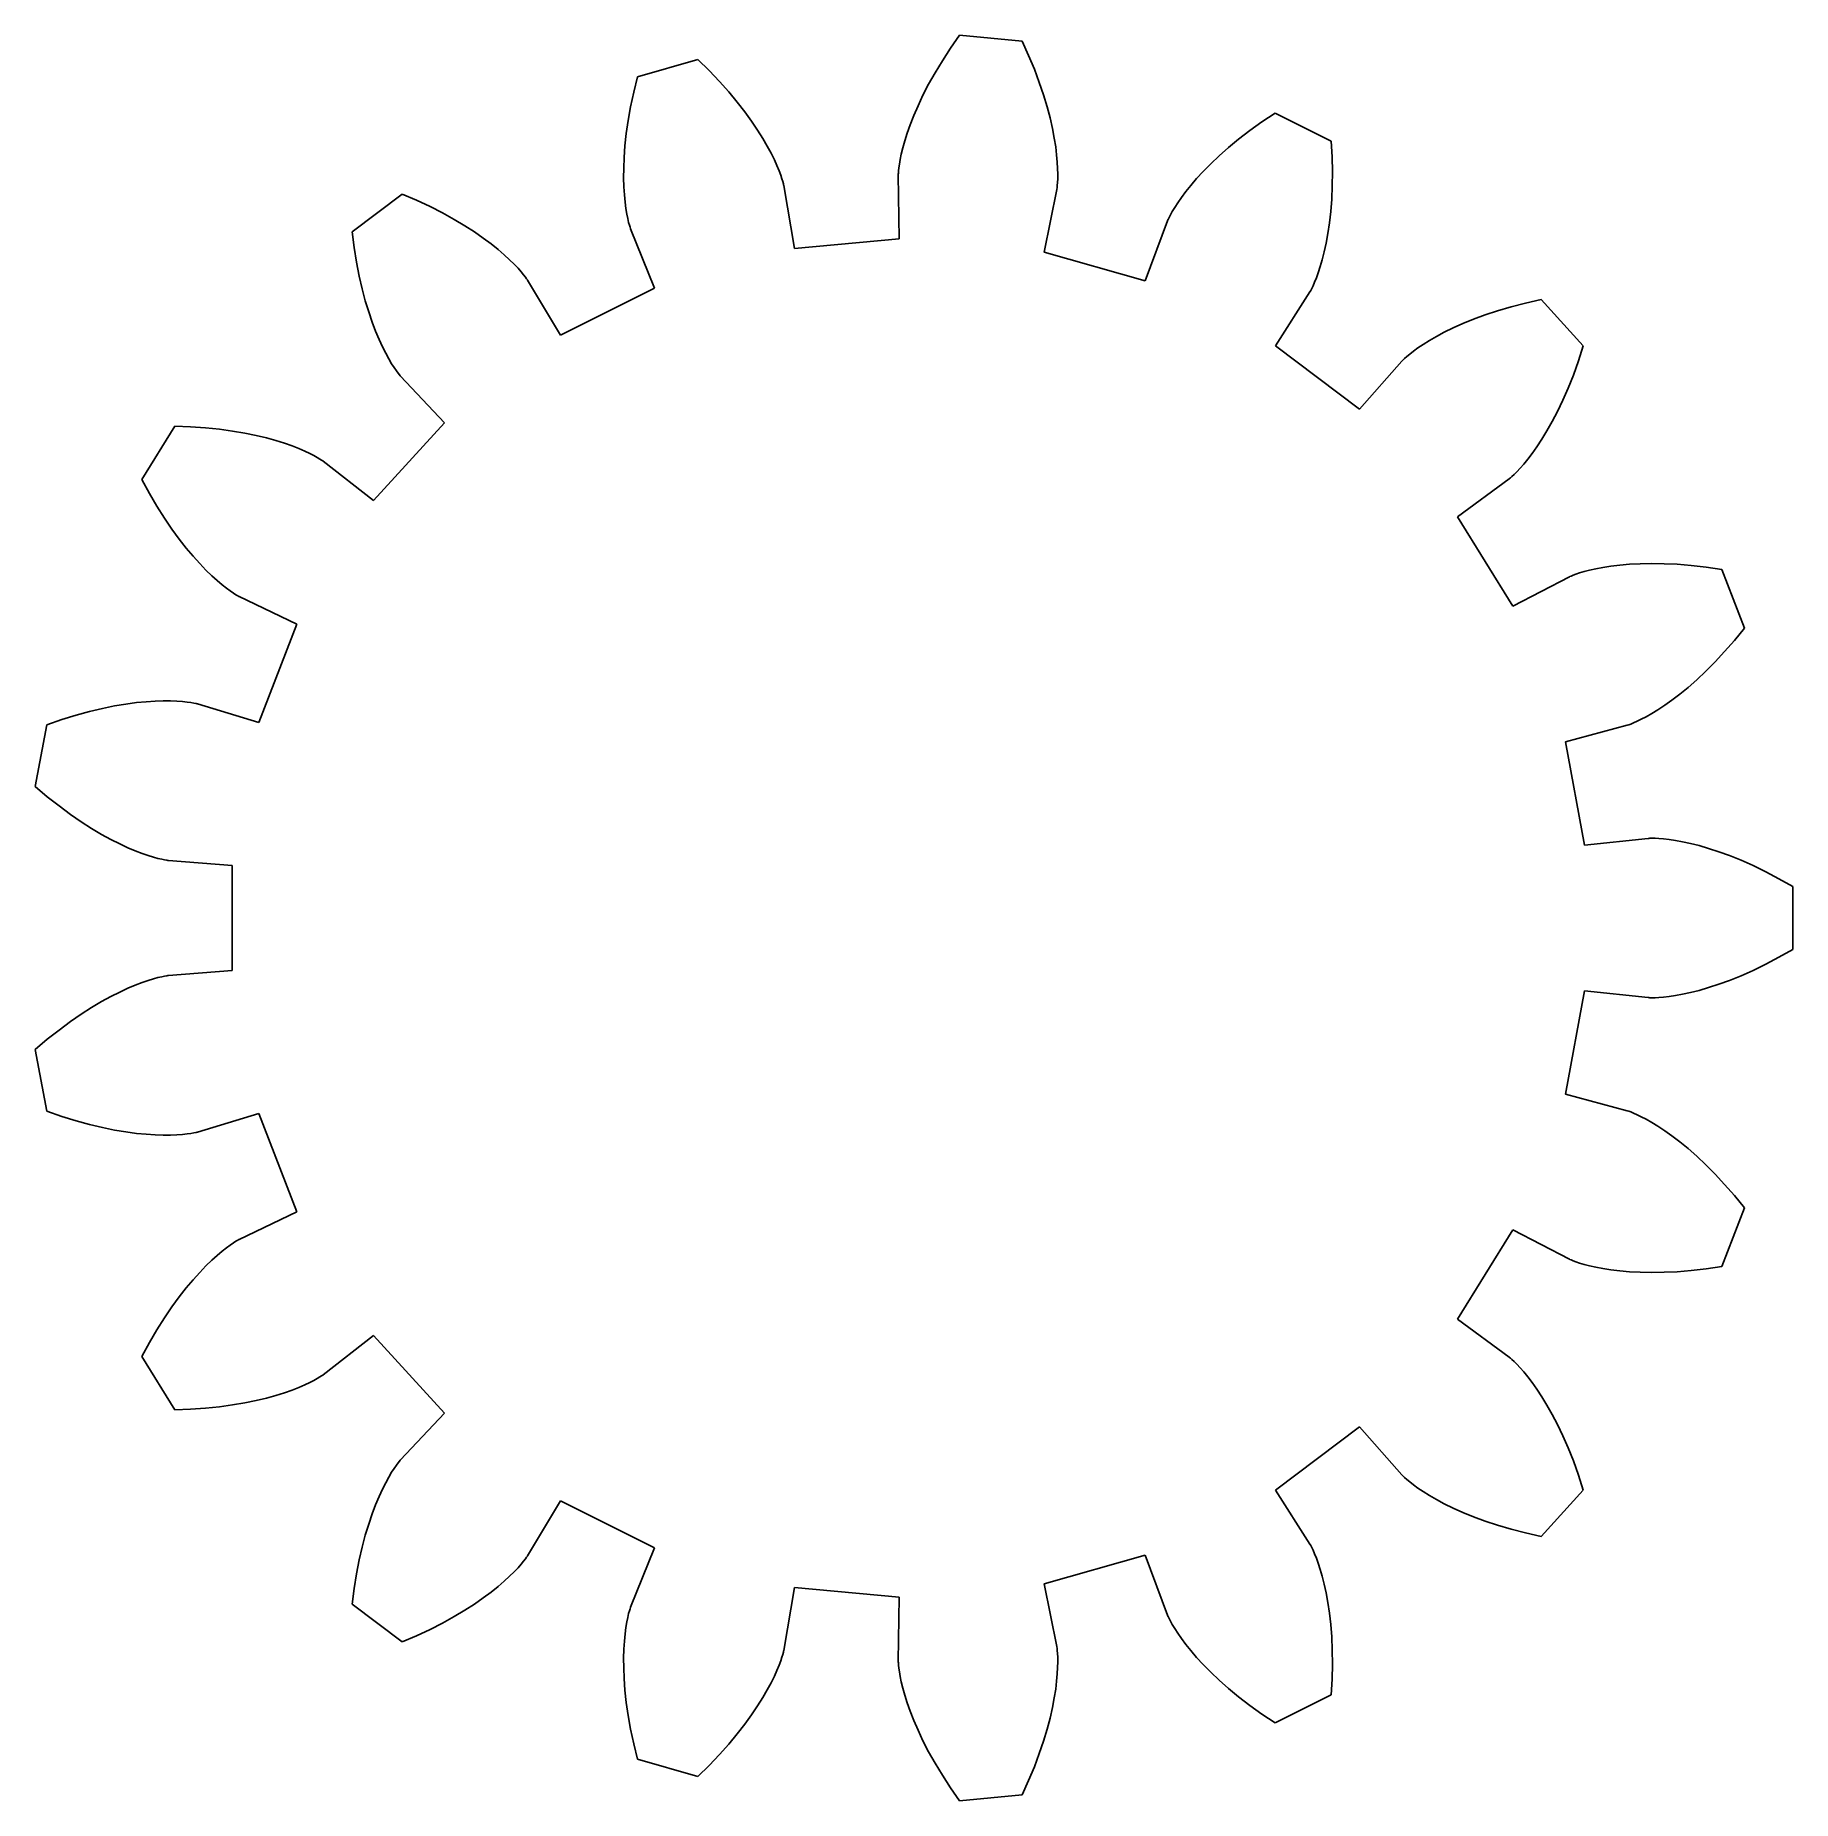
# Model space of a CAD drawing. Extents: x -34.3 to 34.6, y -34.6 to 34.6.
import ezdxf

# ---------------------------------------------------------------- set-up
doc = ezdxf.new("R2010")
doc.units = 0
doc.layers.add('1', color=7, linetype='CONTINUOUS')

msp = doc.modelspace()

# ---------------------------------------------------------------- linework, layer by layer
at = {"layer": '1', "color": 1}
for p, q in [((1.615, 34.084), (1.971, 34.591)), ((1.971, 34.591), (4.419, 34.364)), ((1.295, 33.594), (1.615, 34.084)), ((4.419, 34.364), (4.675, 33.801)), ((-10.658, 32.967), (-8.294, 33.64)), ((-8.294, 33.64), (-7.851, 33.207)), ((1.009, 33.122), (1.295, 33.594)), ((4.675, 33.801), (4.9, 33.26)), ((4.9, 33.26), (5.094, 32.743)), ((-10.806, 32.366), (-10.658, 32.967)), ((-7.851, 33.207), (-7.446, 32.784)), ((-7.446, 32.784), (-7.078, 32.373)), ((0.534, 32.239), (0.756, 32.67)), ((0.756, 32.67), (1.009, 33.122)), ((5.094, 32.743), (5.26, 32.252)), ((-10.928, 31.794), (-10.806, 32.366)), ((-7.078, 32.373), (-6.746, 31.974)), ((-6.746, 31.974), (-6.448, 31.592)), ((0.174, 31.447), (0.34, 31.83)), ((0.34, 31.83), (0.534, 32.239)), ((5.26, 32.252), (5.399, 31.788)), ((-11.097, 30.737), (-11.024, 31.25)), ((-11.024, 31.25), (-10.928, 31.794)), ((-6.448, 31.592), (-6.183, 31.226)), ((-6.183, 31.226), (-5.949, 30.879)), ((0.033, 31.089), (0.174, 31.447)), ((5.399, 31.788), (5.515, 31.351)), ((5.515, 31.351), (5.608, 30.943)), ((13.344, 30.858), (13.819, 31.199)), ((13.819, 31.199), (14.334, 31.543)), ((14.334, 31.543), (16.534, 30.447)), ((-11.148, 30.254), (-11.097, 30.737)), ((-5.949, 30.879), (-5.745, 30.553)), ((-5.745, 30.553), (-5.568, 30.25)), ((-0.258, 30.181), (-0.181, 30.455)), ((-0.181, 30.455), (-0.085, 30.758)), ((-0.085, 30.758), (0.033, 31.089)), ((5.608, 30.943), (5.68, 30.565)), ((5.68, 30.565), (5.735, 30.218)), ((12.507, 30.19), (12.906, 30.521)), ((12.906, 30.521), (13.344, 30.858)), ((16.534, 30.447), (16.57, 29.83)), ((-11.198, 29.386), (-11.181, 29.804)), ((-11.181, 29.804), (-11.148, 30.254)), ((-5.568, 30.25), (-5.418, 29.969)), ((-5.418, 29.969), (-5.292, 29.714)), ((-0.362, 29.724), (-0.317, 29.937)), ((-0.317, 29.937), (-0.258, 30.181)), ((5.735, 30.218), (5.774, 29.903)), ((5.774, 29.903), (5.799, 29.62)), ((11.816, 29.558), (12.143, 29.869)), ((12.143, 29.869), (12.507, 30.19)), ((16.57, 29.83), (16.584, 29.244)), ((-11.2, 29.001), (-11.198, 29.386)), ((-5.292, 29.714), (-5.189, 29.486)), ((-5.189, 29.486), (-5.106, 29.285)), ((-5.106, 29.285), (-5.042, 29.112)), ((-5.042, 29.112), (-4.994, 28.97)), ((-0.434, 29.144), (-0.432, 29.194)), ((-0.434, 29.127), (-0.434, 29.144)), ((-0.397, 26.621), (-0.434, 29.127)), ((-0.432, 29.194), (-0.426, 29.278)), ((-0.426, 29.278), (-0.414, 29.394)), ((-0.414, 29.394), (-0.393, 29.543)), ((-0.393, 29.543), (-0.362, 29.724)), ((5.799, 29.62), (5.813, 29.369)), ((5.813, 29.369), (5.817, 29.152)), ((5.817, 29.152), (5.815, 28.968)), ((11.261, 28.978), (11.522, 29.26)), ((11.522, 29.26), (11.816, 29.558)), ((16.584, 29.244), (16.578, 28.692)), ((-21.847, 26.891), (-19.886, 28.372)), ((-19.886, 28.372), (-19.317, 28.129)), ((-11.19, 28.65), (-11.2, 29.001)), ((-11.17, 28.333), (-11.19, 28.65)), ((-4.994, 28.97), (-4.961, 28.857)), ((-4.961, 28.857), (-4.94, 28.776)), ((-4.94, 28.776), (-4.929, 28.727)), ((-4.929, 28.727), (-4.925, 28.711)), ((-4.925, 28.711), (-4.501, 26.24)), ((5.779, 28.552), (5.282, 26.094)), ((5.782, 28.568), (5.779, 28.552)), ((5.789, 28.618), (5.782, 28.568)), ((5.799, 28.701), (5.789, 28.618)), ((5.808, 28.817), (5.799, 28.701)), ((5.815, 28.968), (5.808, 28.817)), ((10.662, 28.236), (10.833, 28.464)), ((10.833, 28.464), (11.032, 28.711)), ((11.032, 28.711), (11.261, 28.978)), ((16.578, 28.692), (16.555, 28.174)), ((-19.317, 28.129), (-18.786, 27.88)), ((-18.786, 27.88), (-18.295, 27.629)), ((-11.143, 28.05), (-11.17, 28.333)), ((-11.11, 27.801), (-11.143, 28.05)), ((-11.075, 27.586), (-11.11, 27.801)), ((10.232, 27.559), (10.306, 27.69)), ((10.306, 27.69), (10.4, 27.848)), ((10.4, 27.848), (10.519, 28.03)), ((10.519, 28.03), (10.662, 28.236)), ((16.518, 27.691), (16.468, 27.242)), ((16.555, 28.174), (16.518, 27.691)), ((-18.295, 27.629), (-17.841, 27.378)), ((-17.841, 27.378), (-17.425, 27.129)), ((-17.425, 27.129), (-17.046, 26.884)), ((-11.039, 27.406), (-11.075, 27.586)), ((-11.004, 27.26), (-11.039, 27.406)), ((-10.974, 27.147), (-11.004, 27.26)), ((-10.949, 27.067), (-10.974, 27.147)), ((-10.933, 27.019), (-10.949, 27.067)), ((-10.927, 27.004), (-10.933, 27.019)), ((-9.986, 24.68), (-10.927, 27.004)), ((9.246, 24.966), (10.117, 27.317)), ((10.117, 27.317), (10.123, 27.333)), ((10.123, 27.333), (10.143, 27.379)), ((10.143, 27.379), (10.179, 27.454)), ((10.179, 27.454), (10.232, 27.559)), ((16.468, 27.242), (16.407, 26.828)), ((-21.769, 26.277), (-21.847, 26.891)), ((-17.046, 26.884), (-16.702, 26.645)), ((-16.702, 26.645), (-16.394, 26.415)), ((-16.394, 26.415), (-16.12, 26.195)), ((-4.501, 26.24), (-0.397, 26.621)), ((16.338, 26.449), (16.264, 26.106)), ((16.407, 26.828), (16.338, 26.449)), ((-21.675, 25.699), (-21.769, 26.277)), ((-21.568, 25.158), (-21.675, 25.699)), ((-16.12, 26.195), (-15.879, 25.988)), ((-15.879, 25.988), (-15.669, 25.796)), ((-15.669, 25.796), (-15.49, 25.62)), ((-15.49, 25.62), (-15.34, 25.463)), ((5.282, 26.094), (9.246, 24.966)), ((16.186, 25.798), (16.107, 25.525)), ((16.264, 26.106), (16.186, 25.798)), ((-21.451, 24.652), (-21.568, 25.158)), ((-15.34, 25.463), (-15.218, 25.325)), ((-15.218, 25.325), (-15.122, 25.209)), ((-15.122, 25.209), (-15.05, 25.117)), ((-15.05, 25.117), (-15.001, 25.049)), ((-15.001, 25.049), (-14.973, 25.007)), ((-14.973, 25.007), (-14.964, 24.993)), ((-14.964, 24.993), (-13.677, 22.842)), ((15.887, 24.911), (15.826, 24.773)), ((15.955, 25.082), (15.887, 24.911)), ((16.03, 25.286), (15.955, 25.082)), ((16.107, 25.525), (16.03, 25.286)), ((-21.325, 24.184), (-21.451, 24.652)), ((-13.677, 22.842), (-9.986, 24.68)), ((15.703, 24.536), (14.351, 22.424)), ((15.711, 24.55), (15.703, 24.536)), ((15.736, 24.594), (15.711, 24.55)), ((15.775, 24.668), (15.736, 24.594)), ((15.826, 24.773), (15.775, 24.668)), ((24.156, 24.1), (24.76, 24.235)), ((24.76, 24.235), (26.416, 22.419)), ((-21.193, 23.752), (-21.325, 24.184)), ((-21.057, 23.356), (-21.193, 23.752)), ((22.113, 23.465), (22.568, 23.634)), ((22.568, 23.634), (23.06, 23.797)), ((23.06, 23.797), (23.59, 23.954)), ((23.59, 23.954), (24.156, 24.1)), ((-20.92, 22.997), (-21.057, 23.356)), ((-20.784, 22.673), (-20.92, 22.997)), ((20.659, 22.787), (20.969, 22.953)), ((20.969, 22.953), (21.314, 23.122)), ((21.314, 23.122), (21.695, 23.294)), ((21.695, 23.294), (22.113, 23.465)), ((-20.651, 22.384), (-20.784, 22.673)), ((-20.523, 22.13), (-20.651, 22.384)), ((14.351, 22.424), (17.641, 19.94)), ((19.612, 22.098), (19.758, 22.21)), ((19.758, 22.21), (19.934, 22.338)), ((19.934, 22.338), (20.142, 22.478)), ((20.142, 22.478), (20.384, 22.628)), ((20.384, 22.628), (20.659, 22.787)), ((26.416, 22.419), (26.226, 21.83)), ((-20.403, 21.91), (-20.523, 22.13)), ((-20.293, 21.723), (-20.403, 21.91)), ((-20.194, 21.568), (-20.293, 21.723)), ((-20.109, 21.444), (-20.194, 21.568)), ((17.641, 19.94), (19.302, 21.818)), ((19.302, 21.818), (19.313, 21.83)), ((19.313, 21.83), (19.349, 21.866)), ((19.349, 21.866), (19.409, 21.923)), ((19.409, 21.923), (19.497, 22.001)), ((19.497, 22.001), (19.612, 22.098)), ((26.226, 21.83), (26.028, 21.279)), ((-20.039, 21.349), (-20.109, 21.444)), ((-19.987, 21.284), (-20.039, 21.349)), ((-19.955, 21.245), (-19.987, 21.284)), ((-19.944, 21.233), (-19.955, 21.245)), ((-18.227, 19.406), (-19.944, 21.233)), ((25.824, 20.766), (25.615, 20.291)), ((26.028, 21.279), (25.824, 20.766)), ((25.615, 20.291), (25.405, 19.854)), ((-21.005, 16.359), (-18.227, 19.406)), ((25.196, 19.453), (24.99, 19.09)), ((25.405, 19.854), (25.196, 19.453)), ((-30.086, 17.183), (-28.792, 19.273)), ((-28.792, 19.273), (-28.173, 19.251)), ((-28.173, 19.251), (-27.589, 19.211)), ((-27.589, 19.211), (-27.04, 19.155)), ((-27.04, 19.155), (-26.527, 19.084)), ((-26.527, 19.084), (-26.048, 19.002)), ((-26.048, 19.002), (-25.606, 18.911)), ((-25.606, 18.911), (-25.2, 18.812)), ((-25.2, 18.812), (-24.829, 18.709)), ((-24.829, 18.709), (-24.494, 18.603)), ((24.79, 18.761), (24.596, 18.468)), ((24.99, 19.09), (24.79, 18.761)), ((-24.494, 18.603), (-24.194, 18.498)), ((-24.194, 18.498), (-23.93, 18.394)), ((-23.93, 18.394), (-23.699, 18.294)), ((-23.699, 18.294), (-23.503, 18.202)), ((-23.503, 18.202), (-23.339, 18.118)), ((-23.339, 18.118), (-23.207, 18.044)), ((-23.207, 18.044), (-23.107, 17.984)), ((24.412, 18.209), (24.24, 17.982)), ((24.596, 18.468), (24.412, 18.209)), ((-23.107, 17.984), (-23.037, 17.938)), ((-23.037, 17.938), (-22.996, 17.91)), ((-22.996, 17.91), (-22.982, 17.9)), ((-22.982, 17.9), (-21.005, 16.359)), ((23.621, 17.304), (23.558, 17.249)), ((23.706, 17.383), (23.621, 17.304)), ((23.813, 17.49), (23.706, 17.383)), ((23.939, 17.624), (23.813, 17.49)), ((24.082, 17.788), (23.939, 17.624)), ((24.24, 17.982), (24.082, 17.788)), ((-29.791, 16.639), (-30.086, 17.183)), ((-29.495, 16.134), (-29.791, 16.639)), ((23.506, 17.207), (21.483, 15.726)), ((23.519, 17.217), (23.506, 17.207)), ((23.558, 17.249), (23.519, 17.217)), ((-29.2, 15.667), (-29.495, 16.134)), ((-28.908, 15.239), (-29.2, 15.667)), ((-28.621, 14.848), (-28.908, 15.239)), ((21.483, 15.726), (23.653, 12.221)), ((-28.342, 14.492), (-28.621, 14.848)), ((-28.073, 14.173), (-28.342, 14.492)), ((-27.815, 13.887), (-28.073, 14.173)), ((-27.571, 13.634), (-27.815, 13.887)), ((27.844, 13.828), (28.227, 13.862)), ((28.227, 13.862), (28.645, 13.884)), ((28.645, 13.884), (29.097, 13.892)), ((29.097, 13.892), (29.582, 13.885)), ((29.582, 13.885), (30.1, 13.86)), ((30.1, 13.86), (30.65, 13.815)), ((-27.343, 13.413), (-27.571, 13.634)), ((-27.132, 13.222), (-27.343, 13.413)), ((-26.94, 13.06), (-27.132, 13.222)), ((23.653, 12.221), (25.88, 13.372)), ((25.88, 13.372), (25.895, 13.379)), ((25.895, 13.379), (25.941, 13.4)), ((25.941, 13.4), (26.018, 13.432)), ((26.018, 13.432), (26.128, 13.473)), ((26.128, 13.473), (26.271, 13.521)), ((26.271, 13.521), (26.447, 13.573)), ((26.447, 13.573), (26.657, 13.628)), ((26.657, 13.628), (26.902, 13.684)), ((26.902, 13.684), (27.181, 13.737)), ((27.181, 13.737), (27.495, 13.786)), ((27.495, 13.786), (27.844, 13.828)), ((30.65, 13.815), (31.231, 13.747)), ((31.231, 13.747), (31.843, 13.654)), ((31.843, 13.654), (32.731, 11.362)), ((-26.769, 12.925), (-26.94, 13.06)), ((-26.621, 12.816), (-26.769, 12.925)), ((-26.497, 12.731), (-26.621, 12.816)), ((-26.398, 12.669), (-26.497, 12.731)), ((-26.326, 12.626), (-26.398, 12.669)), ((-26.282, 12.602), (-26.326, 12.626)), ((-26.267, 12.594), (-26.282, 12.602)), ((-24.007, 11.511), (-26.267, 12.594)), ((-25.496, 7.667), (-24.007, 11.511)), ((32.731, 11.362), (32.341, 10.881)), ((31.957, 10.439), (31.581, 10.035)), ((32.341, 10.881), (31.957, 10.439)), ((31.581, 10.035), (31.215, 9.668)), ((30.522, 9.038), (30.199, 8.773)), ((30.862, 9.336), (30.522, 9.038)), ((31.215, 9.668), (30.862, 9.336)), ((-31.629, 8.213), (-31.154, 8.309)), ((-31.154, 8.309), (-30.708, 8.384)), ((-30.708, 8.384), (-30.294, 8.439)), ((-30.294, 8.439), (-29.911, 8.476)), ((-29.911, 8.476), (-29.56, 8.499)), ((-29.56, 8.499), (-29.243, 8.508)), ((-29.243, 8.508), (-28.958, 8.507)), ((-28.958, 8.507), (-28.708, 8.498)), ((-28.708, 8.498), (-28.491, 8.482)), ((-28.491, 8.482), (-28.308, 8.463)), ((-28.308, 8.463), (-28.159, 8.442)), ((-28.159, 8.442), (-28.043, 8.422)), ((-28.043, 8.422), (-27.961, 8.405)), ((-27.961, 8.405), (-27.913, 8.393)), ((-27.913, 8.393), (-27.897, 8.389)), ((-27.897, 8.389), (-25.496, 7.667)), ((29.607, 8.336), (29.342, 8.16)), ((29.893, 8.539), (29.607, 8.336)), ((30.199, 8.773), (29.893, 8.539)), ((-33.81, 7.57), (-33.225, 7.774)), ((-33.225, 7.774), (-32.666, 7.948)), ((-32.666, 7.948), (-32.134, 8.093)), ((-32.134, 8.093), (-31.629, 8.213)), ((28.385, 7.646), (28.277, 7.602)), ((28.523, 7.707), (28.385, 7.646)), ((28.689, 7.787), (28.523, 7.707)), ((28.881, 7.888), (28.689, 7.787)), ((29.099, 8.012), (28.881, 7.888)), ((29.342, 8.16), (29.099, 8.012)), ((-34.261, 5.154), (-33.81, 7.57)), ((28.134, 7.553), (25.713, 6.903)), ((28.15, 7.558), (28.134, 7.553)), ((28.198, 7.574), (28.15, 7.558)), ((28.277, 7.602), (28.198, 7.574)), ((25.713, 6.903), (26.47, 2.851)), ((-33.79, 4.753), (-34.261, 5.154)), ((-33.331, 4.39), (-33.79, 4.753)), ((-32.888, 4.061), (-33.331, 4.39)), ((-32.46, 3.767), (-32.888, 4.061)), ((-32.052, 3.506), (-32.46, 3.767)), ((-31.663, 3.275), (-32.052, 3.506)), ((-31.297, 3.074), (-31.663, 3.275)), ((-30.953, 2.901), (-31.297, 3.074)), ((-30.634, 2.754), (-30.953, 2.901)), ((26.47, 2.851), (28.963, 3.12)), ((28.963, 3.12), (28.98, 3.121)), ((28.98, 3.121), (29.03, 3.124)), ((29.03, 3.124), (29.113, 3.126)), ((29.113, 3.126), (29.23, 3.124)), ((29.23, 3.124), (29.381, 3.117)), ((29.381, 3.117), (29.564, 3.103)), ((29.564, 3.103), (29.78, 3.078)), ((29.78, 3.078), (30.028, 3.041)), ((30.028, 3.041), (30.308, 2.99)), ((30.308, 2.99), (30.619, 2.922)), ((30.619, 2.922), (30.959, 2.836)), ((30.959, 2.836), (31.329, 2.729)), ((-30.342, 2.63), (-30.634, 2.754)), ((-30.076, 2.528), (-30.342, 2.63)), ((-29.839, 2.446), (-30.076, 2.528)), ((-29.631, 2.382), (-29.839, 2.446)), ((-29.453, 2.334), (-29.631, 2.382)), ((-29.307, 2.3), (-29.453, 2.334)), ((-29.192, 2.277), (-29.307, 2.3)), ((-29.109, 2.263), (-29.192, 2.277)), ((-29.06, 2.257), (-29.109, 2.263)), ((-29.043, 2.255), (-29.06, 2.257)), ((-26.544, 2.061), (-29.043, 2.255)), ((31.329, 2.729), (31.726, 2.598)), ((31.726, 2.598), (32.15, 2.443)), ((32.15, 2.443), (32.6, 2.262)), ((32.6, 2.262), (33.074, 2.051)), ((-26.544, -2.061), (-26.544, 2.061)), ((33.074, 2.051), (33.57, 1.81)), ((33.57, 1.81), (34.088, 1.536)), ((34.088, 1.536), (34.625, 1.229)), ((34.625, 1.229), (34.625, -1.229)), ((34.625, -1.229), (34.088, -1.536)), ((-29.043, -2.255), (-26.544, -2.061)), ((33.074, -2.051), (32.6, -2.262)), ((33.57, -1.81), (33.074, -2.051)), ((34.088, -1.536), (33.57, -1.81)), ((-30.953, -2.901), (-30.634, -2.754)), ((-30.634, -2.754), (-30.342, -2.63)), ((-30.342, -2.63), (-30.076, -2.528)), ((-30.076, -2.528), (-29.839, -2.446)), ((-29.839, -2.446), (-29.631, -2.382)), ((-29.631, -2.382), (-29.453, -2.334)), ((-29.453, -2.334), (-29.307, -2.3)), ((-29.307, -2.3), (-29.192, -2.277)), ((-29.192, -2.277), (-29.109, -2.263)), ((-29.109, -2.263), (-29.06, -2.257)), ((-29.06, -2.257), (-29.043, -2.255)), ((31.329, -2.729), (30.959, -2.836)), ((31.726, -2.598), (31.329, -2.729)), ((32.15, -2.443), (31.726, -2.598)), ((32.6, -2.262), (32.15, -2.443)), ((-32.052, -3.506), (-31.663, -3.275)), ((-31.663, -3.275), (-31.297, -3.074)), ((-31.297, -3.074), (-30.953, -2.901)), ((26.47, -2.851), (25.713, -6.903)), ((28.963, -3.12), (26.47, -2.851)), ((28.98, -3.121), (28.963, -3.12)), ((29.03, -3.124), (28.98, -3.121)), ((29.113, -3.126), (29.03, -3.124)), ((29.23, -3.124), (29.113, -3.126)), ((29.381, -3.117), (29.23, -3.124)), ((29.564, -3.103), (29.381, -3.117)), ((29.78, -3.078), (29.564, -3.103)), ((30.028, -3.041), (29.78, -3.078)), ((30.308, -2.99), (30.028, -3.041)), ((30.619, -2.922), (30.308, -2.99)), ((30.959, -2.836), (30.619, -2.922)), ((-33.331, -4.39), (-32.888, -4.061)), ((-32.888, -4.061), (-32.46, -3.767)), ((-32.46, -3.767), (-32.052, -3.506)), ((-34.261, -5.154), (-33.79, -4.753)), ((-33.79, -4.753), (-33.331, -4.39)), ((-33.81, -7.57), (-34.261, -5.154)), ((25.713, -6.903), (28.134, -7.553)), ((-33.225, -7.774), (-33.81, -7.57)), ((28.134, -7.553), (28.15, -7.558)), ((28.15, -7.558), (28.198, -7.574)), ((28.198, -7.574), (28.277, -7.602)), ((28.277, -7.602), (28.385, -7.646)), ((-32.666, -7.948), (-33.225, -7.774)), ((-32.134, -8.093), (-32.666, -7.948)), ((-31.629, -8.213), (-32.134, -8.093)), ((-31.154, -8.309), (-31.629, -8.213)), ((-25.496, -7.667), (-27.897, -8.389)), ((-24.007, -11.511), (-25.496, -7.667)), ((28.385, -7.646), (28.523, -7.707)), ((28.523, -7.707), (28.689, -7.787)), ((28.689, -7.787), (28.881, -7.888)), ((28.881, -7.888), (29.099, -8.012)), ((29.099, -8.012), (29.342, -8.16)), ((29.342, -8.16), (29.607, -8.336)), ((-30.708, -8.384), (-31.154, -8.309)), ((-30.294, -8.439), (-30.708, -8.384)), ((-29.911, -8.476), (-30.294, -8.439)), ((-29.56, -8.499), (-29.911, -8.476)), ((-29.243, -8.508), (-29.56, -8.499)), ((-28.958, -8.507), (-29.243, -8.508)), ((-28.708, -8.498), (-28.958, -8.507)), ((-28.491, -8.482), (-28.708, -8.498)), ((-28.308, -8.463), (-28.491, -8.482)), ((-28.159, -8.442), (-28.308, -8.463)), ((-28.043, -8.422), (-28.159, -8.442)), ((-27.961, -8.405), (-28.043, -8.422)), ((-27.913, -8.393), (-27.961, -8.405)), ((-27.897, -8.389), (-27.913, -8.393)), ((29.607, -8.336), (29.893, -8.539)), ((29.893, -8.539), (30.199, -8.773)), ((30.199, -8.773), (30.522, -9.038)), ((30.522, -9.038), (30.862, -9.336)), ((30.862, -9.336), (31.215, -9.668)), ((31.215, -9.668), (31.581, -10.035)), ((31.581, -10.035), (31.957, -10.439)), ((31.957, -10.439), (32.341, -10.881)), ((32.341, -10.881), (32.731, -11.362)), ((-26.267, -12.594), (-24.007, -11.511)), ((32.731, -11.362), (31.843, -13.654)), ((23.653, -12.221), (21.483, -15.726)), ((25.88, -13.372), (23.653, -12.221)), ((-27.132, -13.222), (-26.94, -13.06)), ((-26.94, -13.06), (-26.769, -12.925)), ((-26.769, -12.925), (-26.621, -12.816)), ((-26.621, -12.816), (-26.497, -12.731)), ((-26.497, -12.731), (-26.398, -12.669)), ((-26.398, -12.669), (-26.326, -12.626)), ((-26.326, -12.626), (-26.282, -12.602)), ((-26.282, -12.602), (-26.267, -12.594)), ((-27.815, -13.887), (-27.571, -13.634)), ((-27.571, -13.634), (-27.343, -13.413)), ((-27.343, -13.413), (-27.132, -13.222)), ((25.895, -13.379), (25.88, -13.372)), ((25.941, -13.4), (25.895, -13.379)), ((26.018, -13.432), (25.941, -13.4)), ((26.128, -13.473), (26.018, -13.432)), ((26.271, -13.521), (26.128, -13.473)), ((26.447, -13.573), (26.271, -13.521)), ((26.657, -13.628), (26.447, -13.573)), ((26.902, -13.684), (26.657, -13.628)), ((27.181, -13.737), (26.902, -13.684)), ((27.495, -13.786), (27.181, -13.737)), ((27.844, -13.828), (27.495, -13.786)), ((28.227, -13.862), (27.844, -13.828)), ((30.65, -13.815), (30.1, -13.86)), ((31.231, -13.747), (30.65, -13.815)), ((31.843, -13.654), (31.231, -13.747)), ((-28.621, -14.848), (-28.342, -14.492)), ((-28.342, -14.492), (-28.073, -14.173)), ((-28.073, -14.173), (-27.815, -13.887)), ((28.645, -13.884), (28.227, -13.862)), ((29.097, -13.892), (28.645, -13.884)), ((29.582, -13.885), (29.097, -13.892)), ((30.1, -13.86), (29.582, -13.885)), ((-28.908, -15.239), (-28.621, -14.848)), ((-29.495, -16.134), (-29.2, -15.667)), ((-29.2, -15.667), (-28.908, -15.239)), ((21.483, -15.726), (23.506, -17.207)), ((-29.791, -16.639), (-29.495, -16.134)), ((-21.005, -16.359), (-22.982, -17.9)), ((-18.227, -19.406), (-21.005, -16.359)), ((-30.086, -17.183), (-29.791, -16.639)), ((-28.792, -19.273), (-30.086, -17.183)), ((23.506, -17.207), (23.519, -17.217)), ((23.519, -17.217), (23.558, -17.249)), ((23.558, -17.249), (23.621, -17.304)), ((-23.107, -17.984), (-23.207, -18.044)), ((-23.037, -17.938), (-23.107, -17.984)), ((-22.996, -17.91), (-23.037, -17.938)), ((-22.982, -17.9), (-22.996, -17.91)), ((23.621, -17.304), (23.706, -17.383)), ((23.706, -17.383), (23.813, -17.49)), ((23.813, -17.49), (23.939, -17.624)), ((23.939, -17.624), (24.082, -17.788)), ((24.082, -17.788), (24.24, -17.982)), ((24.24, -17.982), (24.412, -18.209)), ((-24.494, -18.603), (-24.829, -18.709)), ((-24.194, -18.498), (-24.494, -18.603)), ((-23.93, -18.394), (-24.194, -18.498)), ((-23.699, -18.294), (-23.93, -18.394)), ((-23.503, -18.202), (-23.699, -18.294)), ((-23.339, -18.118), (-23.503, -18.202)), ((-23.207, -18.044), (-23.339, -18.118)), ((24.412, -18.209), (24.596, -18.468)), ((24.596, -18.468), (24.79, -18.761)), ((-28.173, -19.251), (-28.792, -19.273)), ((-27.589, -19.211), (-28.173, -19.251)), ((-27.04, -19.155), (-27.589, -19.211)), ((-26.527, -19.084), (-27.04, -19.155)), ((-26.048, -19.002), (-26.527, -19.084)), ((-25.606, -18.911), (-26.048, -19.002)), ((-25.2, -18.812), (-25.606, -18.911)), ((-24.829, -18.709), (-25.2, -18.812)), ((24.79, -18.761), (24.99, -19.09)), ((24.99, -19.09), (25.196, -19.453)), ((-19.944, -21.233), (-18.227, -19.406)), ((17.641, -19.94), (14.351, -22.424)), ((19.302, -21.818), (17.641, -19.94)), ((25.196, -19.453), (25.405, -19.854)), ((25.405, -19.854), (25.615, -20.291)), ((25.615, -20.291), (25.824, -20.766)), ((-20.194, -21.568), (-20.109, -21.444)), ((-20.109, -21.444), (-20.039, -21.349)), ((-20.039, -21.349), (-19.987, -21.284)), ((-19.987, -21.284), (-19.955, -21.245)), ((-19.955, -21.245), (-19.944, -21.233)), ((25.824, -20.766), (26.028, -21.279)), ((26.028, -21.279), (26.226, -21.83)), ((-20.651, -22.384), (-20.523, -22.13)), ((-20.523, -22.13), (-20.403, -21.91)), ((-20.403, -21.91), (-20.293, -21.723)), ((-20.293, -21.723), (-20.194, -21.568)), ((19.313, -21.83), (19.302, -21.818)), ((19.349, -21.866), (19.313, -21.83)), ((19.409, -21.923), (19.349, -21.866)), ((19.497, -22.001), (19.409, -21.923)), ((19.612, -22.098), (19.497, -22.001)), ((19.758, -22.21), (19.612, -22.098)), ((26.226, -21.83), (26.416, -22.419)), ((-20.92, -22.997), (-20.784, -22.673)), ((-20.784, -22.673), (-20.651, -22.384)), ((14.351, -22.424), (15.703, -24.536)), ((19.934, -22.338), (19.758, -22.21)), ((20.142, -22.478), (19.934, -22.338)), ((20.384, -22.628), (20.142, -22.478)), ((20.659, -22.787), (20.384, -22.628)), ((20.969, -22.953), (20.659, -22.787)), ((26.416, -22.419), (24.76, -24.235)), ((-21.193, -23.752), (-21.057, -23.356)), ((-21.057, -23.356), (-20.92, -22.997)), ((-13.677, -22.842), (-14.964, -24.993)), ((-9.986, -24.68), (-13.677, -22.842)), ((21.314, -23.122), (20.969, -22.953)), ((21.695, -23.294), (21.314, -23.122)), ((22.113, -23.465), (21.695, -23.294)), ((22.568, -23.634), (22.113, -23.465)), ((-21.451, -24.652), (-21.325, -24.184)), ((-21.325, -24.184), (-21.193, -23.752)), ((23.06, -23.797), (22.568, -23.634)), ((23.59, -23.954), (23.06, -23.797)), ((24.156, -24.1), (23.59, -23.954)), ((24.76, -24.235), (24.156, -24.1)), ((-21.568, -25.158), (-21.451, -24.652)), ((-10.927, -27.004), (-9.986, -24.68)), ((15.703, -24.536), (15.711, -24.55)), ((15.711, -24.55), (15.736, -24.594)), ((15.736, -24.594), (15.775, -24.668)), ((15.775, -24.668), (15.826, -24.773)), ((15.826, -24.773), (15.887, -24.911)), ((-21.675, -25.699), (-21.568, -25.158)), ((-15.34, -25.463), (-15.49, -25.62)), ((-15.218, -25.325), (-15.34, -25.463)), ((-15.122, -25.209), (-15.218, -25.325)), ((-15.05, -25.117), (-15.122, -25.209)), ((-15.001, -25.049), (-15.05, -25.117)), ((-14.973, -25.007), (-15.001, -25.049)), ((-14.964, -24.993), (-14.973, -25.007)), ((9.246, -24.966), (5.282, -26.094)), ((10.117, -27.317), (9.246, -24.966)), ((15.887, -24.911), (15.955, -25.082)), ((15.955, -25.082), (16.03, -25.286)), ((16.03, -25.286), (16.107, -25.525)), ((16.107, -25.525), (16.186, -25.798)), ((-21.847, -26.891), (-21.769, -26.277)), ((-21.769, -26.277), (-21.675, -25.699)), ((-16.12, -26.195), (-16.394, -26.415)), ((-15.879, -25.988), (-16.12, -26.195)), ((-15.669, -25.796), (-15.879, -25.988)), ((-15.49, -25.62), (-15.669, -25.796)), ((-4.501, -26.24), (-4.925, -28.711)), ((-0.397, -26.621), (-4.501, -26.24)), ((5.282, -26.094), (5.779, -28.552)), ((16.186, -25.798), (16.264, -26.106)), ((16.264, -26.106), (16.338, -26.449)), ((-19.886, -28.372), (-21.847, -26.891)), ((-17.046, -26.884), (-17.425, -27.129)), ((-16.702, -26.645), (-17.046, -26.884)), ((-16.394, -26.415), (-16.702, -26.645)), ((-0.434, -29.127), (-0.397, -26.621)), ((16.338, -26.449), (16.407, -26.828)), ((16.407, -26.828), (16.468, -27.242)), ((-18.295, -27.629), (-18.786, -27.88)), ((-17.841, -27.378), (-18.295, -27.629)), ((-17.425, -27.129), (-17.841, -27.378)), ((-11.11, -27.801), (-11.075, -27.586)), ((-11.075, -27.586), (-11.039, -27.406)), ((-11.039, -27.406), (-11.004, -27.26)), ((-11.004, -27.26), (-10.974, -27.147)), ((-10.974, -27.147), (-10.949, -27.067)), ((-10.949, -27.067), (-10.933, -27.019)), ((-10.933, -27.019), (-10.927, -27.004)), ((10.123, -27.333), (10.117, -27.317)), ((10.143, -27.379), (10.123, -27.333)), ((10.179, -27.454), (10.143, -27.379)), ((10.232, -27.559), (10.179, -27.454)), ((10.306, -27.69), (10.232, -27.559)), ((16.468, -27.242), (16.518, -27.691)), ((-19.317, -28.129), (-19.886, -28.372)), ((-18.786, -27.88), (-19.317, -28.129)), ((-11.19, -28.65), (-11.17, -28.333)), ((-11.17, -28.333), (-11.143, -28.05)), ((-11.143, -28.05), (-11.11, -27.801)), ((10.4, -27.848), (10.306, -27.69)), ((10.519, -28.03), (10.4, -27.848)), ((10.662, -28.236), (10.519, -28.03)), ((10.833, -28.464), (10.662, -28.236)), ((16.518, -27.691), (16.555, -28.174)), ((16.555, -28.174), (16.578, -28.692)), ((-11.2, -29.001), (-11.19, -28.65)), ((-11.198, -29.386), (-11.2, -29.001)), ((-4.994, -28.97), (-5.042, -29.112)), ((-4.961, -28.857), (-4.994, -28.97)), ((-4.94, -28.776), (-4.961, -28.857)), ((-4.929, -28.727), (-4.94, -28.776)), ((-4.925, -28.711), (-4.929, -28.727)), ((5.779, -28.552), (5.782, -28.568)), ((5.782, -28.568), (5.789, -28.618)), ((5.789, -28.618), (5.799, -28.701)), ((5.799, -28.701), (5.808, -28.817)), ((5.808, -28.817), (5.815, -28.968)), ((5.815, -28.968), (5.817, -29.152)), ((11.032, -28.711), (10.833, -28.464)), ((11.261, -28.978), (11.032, -28.711)), ((11.522, -29.26), (11.261, -28.978)), ((16.578, -28.692), (16.584, -29.244)), ((-11.181, -29.804), (-11.198, -29.386)), ((-5.292, -29.714), (-5.418, -29.969)), ((-5.189, -29.486), (-5.292, -29.714)), ((-5.106, -29.285), (-5.189, -29.486)), ((-5.042, -29.112), (-5.106, -29.285)), ((-0.434, -29.144), (-0.434, -29.127)), ((-0.432, -29.194), (-0.434, -29.144)), ((-0.426, -29.278), (-0.432, -29.194)), ((-0.414, -29.394), (-0.426, -29.278)), ((-0.393, -29.543), (-0.414, -29.394)), ((-0.362, -29.724), (-0.393, -29.543)), ((-0.317, -29.937), (-0.362, -29.724)), ((5.799, -29.62), (5.774, -29.903)), ((5.813, -29.369), (5.799, -29.62)), ((5.817, -29.152), (5.813, -29.369)), ((11.816, -29.558), (11.522, -29.26)), ((12.143, -29.869), (11.816, -29.558)), ((16.584, -29.244), (16.57, -29.83)), ((-11.148, -30.254), (-11.181, -29.804)), ((-11.097, -30.737), (-11.148, -30.254)), ((-5.568, -30.25), (-5.745, -30.553)), ((-5.418, -29.969), (-5.568, -30.25)), ((-0.258, -30.181), (-0.317, -29.937)), ((-0.181, -30.455), (-0.258, -30.181)), ((5.735, -30.218), (5.68, -30.565)), ((5.774, -29.903), (5.735, -30.218)), ((12.507, -30.19), (12.143, -29.869)), ((12.906, -30.521), (12.507, -30.19)), ((16.57, -29.83), (16.534, -30.447)), ((-11.024, -31.25), (-11.097, -30.737)), ((-5.949, -30.879), (-6.183, -31.226)), ((-5.745, -30.553), (-5.949, -30.879)), ((-0.085, -30.758), (-0.181, -30.455)), ((0.033, -31.089), (-0.085, -30.758)), ((0.174, -31.447), (0.033, -31.089)), ((5.608, -30.943), (5.515, -31.351)), ((5.68, -30.565), (5.608, -30.943)), ((13.344, -30.858), (12.906, -30.521)), ((13.819, -31.199), (13.344, -30.858)), ((16.534, -30.447), (14.334, -31.543)), ((-10.928, -31.794), (-11.024, -31.25)), ((-10.806, -32.366), (-10.928, -31.794)), ((-6.448, -31.592), (-6.746, -31.974)), ((-6.183, -31.226), (-6.448, -31.592)), ((0.34, -31.83), (0.174, -31.447)), ((5.399, -31.788), (5.26, -32.252)), ((5.515, -31.351), (5.399, -31.788)), ((14.334, -31.543), (13.819, -31.199)), ((-10.658, -32.967), (-10.806, -32.366)), ((-7.078, -32.373), (-7.446, -32.784)), ((-6.746, -31.974), (-7.078, -32.373)), ((0.534, -32.239), (0.34, -31.83)), ((0.756, -32.67), (0.534, -32.239)), ((5.26, -32.252), (5.094, -32.743)), ((-8.294, -33.64), (-10.658, -32.967)), ((-7.851, -33.207), (-8.294, -33.64)), ((-7.446, -32.784), (-7.851, -33.207)), ((1.009, -33.122), (0.756, -32.67)), ((1.295, -33.594), (1.009, -33.122)), ((5.094, -32.743), (4.9, -33.26)), ((1.615, -34.084), (1.295, -33.594)), ((4.675, -33.801), (4.419, -34.364)), ((4.9, -33.26), (4.675, -33.801)), ((1.971, -34.591), (1.615, -34.084)), ((4.419, -34.364), (1.971, -34.591))]:
    msp.add_line(p, q, dxfattribs=at)

doc.saveas('drawing.dxf')
